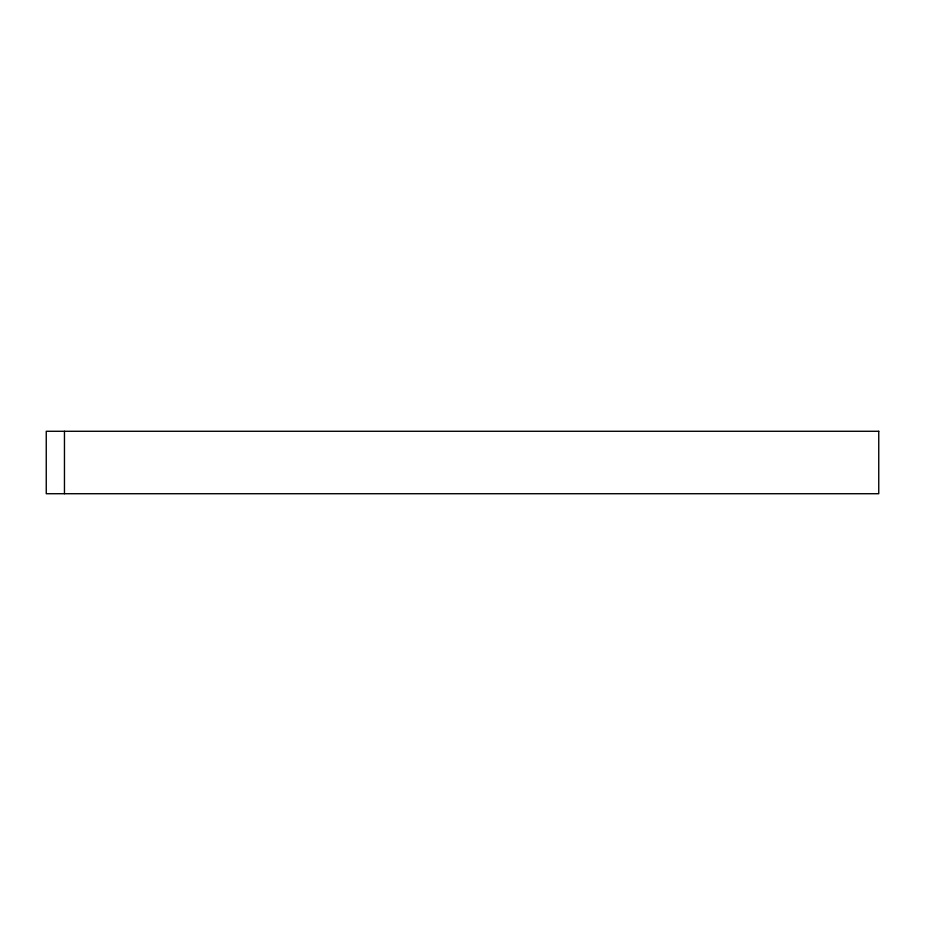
<?xml version="1.0" encoding="UTF-8"?>
<svg xmlns="http://www.w3.org/2000/svg" width="925" height="925" viewBox="0 0 925 925"><rect width="100%" height="100%" fill="white"/><g stroke="black" fill="none" stroke-linecap="round" stroke-linejoin="round"><path stroke-width="1.39" d="M64.461 431.281L64.461 493.719M878.75 431.281L46.25 431.281L46.25 493.719L878.75 493.719L878.75 431.281"/></g></svg>
